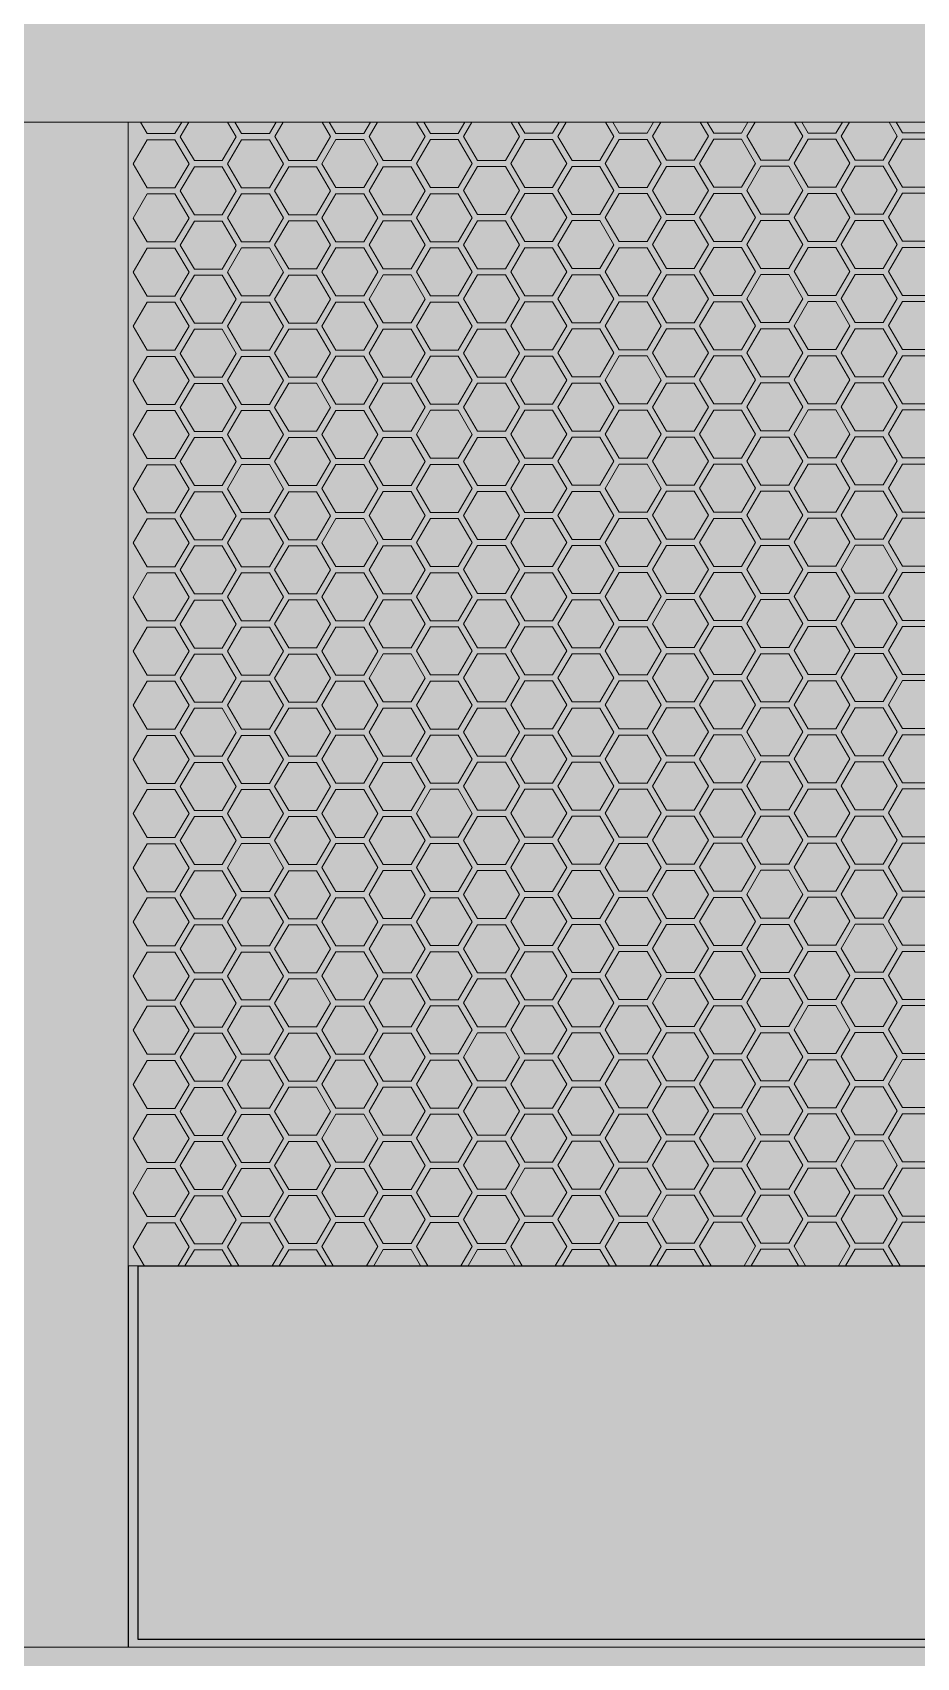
# Model space of a CAD drawing. Header units: millimetres. Extents: x 6914 to 9858, y -2771 to -210.
# Drawn here: x 9090.1 to 9204.5, y -2558.9 to -2348.7 of the extents above; entities that cross this region are included whole.
import ezdxf

# ---------------------------------------------------------------- set-up
doc = ezdxf.new("R2010")
doc.units = ezdxf.units.MM
doc.layers.get('0').update_dxf_attribs({"lineweight": 9})
doc.layers.add('Cabinet', color=7, linetype='Continuous')
for name, color, linetype, lineweight in [('Слой1', 7, 'Continuous', 9), ('тонкая', 7, 'Continuous', 13), ('Штриховка шкафов', 7, 'Continuous', 9)]:
    doc.layers.add(name, color=color, linetype=linetype, lineweight=lineweight)

# ---------------------------------------------------------------- blocks, each defined once
blk = doc.blocks.new('Из_буфера23131')
at = {"layer": 'Слой1'}
for p, q in [((-3.62, -3.11), (-1.8, 0)), ((-1.8, 0), (1.8, 0)), ((1.8, 0), (3.62, -3.11)), ((-1.8, -6.21), (-3.62, -3.11)), ((3.62, -3.11), (1.8, -6.21)), ((1.8, -6.21), (-1.8, -6.21))]:
    blk.add_line(p, q, dxfattribs=at)
blk = doc.blocks.new('Из_буфера23190')
for p, q in [((-3.62, -3.11), (-1.8, 0)), ((-1.8, 0), (1.8, 0)), ((1.8, 0), (3.62, -3.11)), ((-1.8, -6.21), (-3.62, -3.11)), ((3.62, -3.11), (1.8, -6.21)), ((1.8, -6.21), (-1.8, -6.21))]:
    blk.add_line(p, q)
blk = doc.blocks.new('edtjfgjfg')
at = {"layer": 'Cabinet', "ltscale": 10}
blk.add_hatch(color=251, dxfattribs=at).paths.add_polyline_path([(-300, 200), (300, 200), (300, 0), (-300, 0)])
blk.add_line((-218.77, 52), (-218.77, 2.66))
blk.add_lwpolyline([(-217.47, 52), (217.48, 52), (217.48, 3.66), (-217.47, 3.66)], close=True)
at = {"layer": 'Слой1'}
for p, q in [((-216.3, 198.51), (-217.17, 199.99)), ((-211.83, 199.99), (-212.7, 198.51)), ((-212.01, 198.11), (-210.91, 200)), ((-205.88, 200), (-204.78, 198.11)), ((-204.09, 198.52), (-204.95, 200)), ((-199.62, 200), (-200.48, 198.52)), ((-199.79, 198.12), (-198.7, 200)), ((-193.66, 200), (-192.56, 198.12)), ((-191.87, 198.53), (-192.73, 200)), ((-187.41, 200), (-188.27, 198.53)), ((-187.58, 198.13), (-186.49, 200)), ((-181.43, 200), (-180.34, 198.13)), ((-179.65, 198.54), (-180.51, 200)), ((-175.2, 200), (-176.05, 198.54)), ((-175.36, 198.14), (-174.28, 200)), ((-169.21, 200), (-168.13, 198.14)), ((-167.44, 198.55), (-168.29, 200)), ((-162.99, 200), (-163.84, 198.55)), ((-163.15, 198.15), (-162.07, 200)), ((-156.99, 200), (-155.91, 198.15)), ((-155.22, 198.56), (-156.06, 200)), ((-150.78, 200), (-151.62, 198.56)), ((-150.93, 198.17), (-149.86, 200)), ((-144.77, 200), (-143.69, 198.17)), ((-143, 198.57), (-143.84, 200)), ((-138.57, 200), (-139.4, 198.57)), ((-138.71, 198.18), (-137.65, 200)), ((-132.54, 200), (-131.48, 198.18)), ((-130.79, 198.58), (-131.62, 200)), ((-126.36, 200), (-127.19, 198.58)), ((-126.5, 198.19), (-125.44, 200)), ((-120.32, 200), (-119.26, 198.19)), ((-118.57, 198.59), (-119.4, 200)), ((-212.7, 198.51), (-216.3, 198.51)), ((-210.19, 195.01), (-212.01, 198.11)), ((-204.78, 198.11), (-206.59, 195.01)), ((-200.48, 198.52), (-204.09, 198.52)), ((-197.98, 195.02), (-199.79, 198.12)), ((-192.56, 198.12), (-194.38, 195.02)), ((-188.27, 198.53), (-191.87, 198.53)), ((-185.76, 195.03), (-187.58, 198.13)), ((-180.34, 198.13), (-182.16, 195.03)), ((-176.05, 198.54), (-179.65, 198.54)), ((-173.55, 195.04), (-175.36, 198.14)), ((-168.13, 198.14), (-169.94, 195.04)), ((-163.84, 198.55), (-167.44, 198.55)), ((-161.33, 195.05), (-163.15, 198.15)), ((-155.91, 198.15), (-157.73, 195.05)), ((-151.62, 198.56), (-155.22, 198.56)), ((-149.11, 195.06), (-150.93, 198.17)), ((-143.69, 198.17), (-145.51, 195.06)), ((-139.4, 198.57), (-143, 198.57)), ((-136.9, 195.07), (-138.71, 198.18)), ((-131.48, 198.18), (-133.29, 195.07)), ((-127.19, 198.58), (-130.79, 198.58)), ((-124.68, 195.08), (-126.5, 198.19)), ((-119.26, 198.19), (-121.08, 195.08)), ((-114.97, 198.59), (-118.57, 198.59)), ((-206.59, 195.01), (-210.19, 195.01)), ((-194.38, 195.02), (-197.98, 195.02)), ((-182.16, 195.03), (-185.76, 195.03)), ((-169.94, 195.04), (-173.55, 195.04)), ((-157.73, 195.05), (-161.33, 195.05)), ((-145.51, 195.06), (-149.11, 195.06)), ((-133.29, 195.07), (-136.9, 195.07)), ((-121.08, 195.08), (-124.68, 195.08)), ((-218.12, 54.48), (-216.3, 57.58)), ((-216.3, 57.58), (-212.7, 57.58)), ((-212.7, 57.58), (-210.88, 54.48)), ((-205.9, 54.49), (-204.09, 57.59)), ((-204.09, 57.59), (-200.48, 57.59)), ((-200.48, 57.59), (-198.67, 54.49)), ((-193.69, 54.5), (-191.87, 57.6)), ((-191.87, 57.6), (-188.27, 57.6)), ((-188.27, 57.6), (-186.45, 54.5)), ((-181.47, 54.51), (-179.65, 57.61)), ((-179.65, 57.61), (-176.05, 57.61)), ((-176.05, 57.61), (-174.23, 54.51)), ((-169.25, 54.52), (-167.44, 57.63)), ((-167.44, 57.63), (-163.84, 57.63)), ((-163.84, 57.63), (-162.02, 54.52)), ((-157.04, 54.53), (-155.22, 57.64)), ((-155.22, 57.64), (-151.62, 57.64)), ((-151.62, 57.64), (-149.8, 54.53)), ((-144.82, 54.54), (-143, 57.65)), ((-143, 57.65), (-139.4, 57.65)), ((-139.4, 57.65), (-137.59, 54.54)), ((-132.61, 54.55), (-130.79, 57.66)), ((-130.79, 57.66), (-127.19, 57.66)), ((-127.19, 57.66), (-125.37, 54.55)), ((-120.39, 54.56), (-118.57, 57.67)), ((-118.57, 57.67), (-114.97, 57.67)), ((-216.66, 51.99), (-218.12, 54.48)), ((-210.88, 54.48), (-212.34, 51.99)), ((-211.41, 52), (-210.19, 54.08)), ((-210.19, 54.08), (-206.59, 54.08)), ((-206.59, 54.08), (-205.37, 52)), ((-204.45, 52), (-205.9, 54.49)), ((-198.67, 54.49), (-200.12, 52)), ((-199.2, 52), (-197.98, 54.1)), ((-197.98, 54.1), (-194.38, 54.1)), ((-194.38, 54.1), (-193.15, 52)), ((-192.23, 52), (-193.69, 54.5)), ((-186.45, 54.5), (-187.91, 52)), ((-186.99, 52), (-185.76, 54.11)), ((-185.76, 54.11), (-182.16, 54.11)), ((-182.16, 54.11), (-180.93, 52)), ((-180, 52), (-181.47, 54.51)), ((-174.23, 54.51), (-175.7, 52)), ((-174.78, 52), (-173.55, 54.12)), ((-173.55, 54.12), (-169.94, 54.12)), ((-169.94, 54.12), (-168.71, 52)), ((-167.78, 52), (-169.25, 54.52)), ((-162.02, 54.52), (-163.49, 52)), ((-162.57, 52), (-161.33, 54.13)), ((-161.33, 54.13), (-157.73, 54.13)), ((-157.73, 54.13), (-156.48, 52)), ((-155.56, 52), (-157.04, 54.53)), ((-149.8, 54.53), (-151.28, 52)), ((-150.36, 52), (-149.11, 54.14)), ((-149.11, 54.14), (-145.51, 54.14)), ((-145.51, 54.14), (-144.26, 52)), ((-143.34, 52), (-144.82, 54.54)), ((-137.59, 54.54), (-139.07, 52)), ((-138.15, 52), (-136.9, 54.15)), ((-136.9, 54.15), (-133.29, 54.15)), ((-133.29, 54.15), (-132.04, 52)), ((-131.11, 52), (-132.61, 54.55)), ((-125.37, 54.55), (-126.86, 52)), ((-125.94, 52), (-124.68, 54.16)), ((-124.68, 54.16), (-121.08, 54.16)), ((-121.08, 54.16), (-119.82, 52)), ((-118.89, 52), (-120.39, 54.56))]:
    blk.add_line(p, q, dxfattribs=at)
blk.add_lwpolyline([(-218.77, 200), (218.78, 200), (218.78, 52), (-218.77, 52)], close=True, dxfattribs=at)
at = {"layer": 'тонкая'}
blk.add_line((300, 2.66), (-300, 2.66), dxfattribs=at)
blk.add_lwpolyline([(-300, 200), (300, 200), (300, 0), (-300, 0)], close=True, dxfattribs=at)
at = {"layer": 'Слой1'}
for name, p in [('Из_буфера23190', (-214.5, 197.71)), ('Из_буфера23190', (-202.28, 197.72)), ('Из_буфера23190', (-190.07, 197.73)), ('Из_буфера23190', (-177.85, 197.74)), ('Из_буфера23190', (-165.64, 197.75)), ('Из_буфера23190', (-153.42, 197.76)), ('Из_буфера23190', (-141.2, 197.77)), ('Из_буфера23190', (-128.99, 197.78)), ('Из_буфера23190', (-116.77, 197.8)), ('Из_буфера23131', (-208.39, 194.21)), ('Из_буфера23190', (-196.18, 194.22)), ('Из_буфера23190', (-183.96, 194.23)), ('Из_буфера23190', (-171.74, 194.24)), ('Из_буфера23190', (-159.53, 194.25)), ('Из_буфера23190', (-147.31, 194.27)), ('Из_буфера23190', (-135.1, 194.28)), ('Из_буфера23190', (-122.88, 194.29)), ('Из_буфера23190', (-214.5, 190.7)), ('Из_буфера23190', (-202.28, 190.71)), ('Из_буфера23190', (-190.07, 190.72)), ('Из_буфера23190', (-177.85, 190.73)), ('Из_буфера23190', (-165.64, 190.75)), ('Из_буфера23190', (-153.42, 190.76)), ('Из_буфера23190', (-141.2, 190.77)), ('Из_буфера23190', (-128.99, 190.78)), ('Из_буфера23190', (-116.77, 190.79)), ('Из_буфера23131', (-208.39, 187.2)), ('Из_буфера23190', (-196.18, 187.22)), ('Из_буфера23190', (-183.96, 187.23)), ('Из_буфера23190', (-171.74, 187.24)), ('Из_буфера23190', (-159.53, 187.25)), ('Из_буфера23190', (-147.31, 187.26)), ('Из_буфера23190', (-135.1, 187.27)), ('Из_буфера23190', (-122.88, 187.28)), ('Из_буфера23190', (-214.5, 183.7)), ('Из_буфера23190', (-202.28, 183.71)), ('Из_буфера23190', (-190.07, 183.72)), ('Из_буфера23190', (-177.85, 183.73)), ('Из_буфера23190', (-165.64, 183.74)), ('Из_буфера23190', (-153.42, 183.75)), ('Из_буфера23190', (-141.2, 183.76)), ('Из_буфера23190', (-128.99, 183.77)), ('Из_буфера23190', (-116.77, 183.78)), ('Из_буфера23131', (-208.39, 180.2)), ('Из_буфера23190', (-196.18, 180.21)), ('Из_буфера23190', (-183.96, 180.22)), ('Из_буфера23190', (-171.74, 180.23)), ('Из_буфера23190', (-159.53, 180.24)), ('Из_буфера23190', (-147.31, 180.25)), ('Из_буфера23190', (-135.1, 180.26)), ('Из_буфера23190', (-122.88, 180.27)), ('Из_буфера23190', (-214.5, 176.69)), ('Из_буфера23190', (-202.28, 176.7)), ('Из_буфера23190', (-190.07, 176.71)), ('Из_буфера23190', (-177.85, 176.72)), ('Из_буфера23190', (-165.64, 176.73)), ('Из_буфера23190', (-153.42, 176.74)), ('Из_буфера23190', (-141.2, 176.75)), ('Из_буфера23190', (-128.99, 176.77)), ('Из_буфера23190', (-116.77, 176.78)), ('Из_буфера23131', (-208.39, 173.19)), ('Из_буфера23190', (-196.18, 173.2)), ('Из_буфера23190', (-183.96, 173.21)), ('Из_буфера23190', (-171.74, 173.22)), ('Из_буфера23190', (-159.53, 173.24)), ('Из_буфера23190', (-147.31, 173.25)), ('Из_буфера23190', (-135.1, 173.26)), ('Из_буфера23190', (-122.88, 173.27)), ('Из_буфера23190', (-214.5, 169.68)), ('Из_буфера23190', (-202.28, 169.69)), ('Из_буфера23190', (-190.07, 169.71)), ('Из_буфера23190', (-177.85, 169.72)), ('Из_буфера23190', (-165.64, 169.73)), ('Из_буфера23190', (-153.42, 169.74)), ('Из_буфера23190', (-141.2, 169.75)), ('Из_буфера23190', (-128.99, 169.76)), ('Из_буфера23190', (-116.77, 169.77)), ('Из_буфера23131', (-208.39, 166.19)), ('Из_буфера23190', (-196.18, 166.2)), ('Из_буфера23190', (-183.96, 166.21)), ('Из_буфера23190', (-171.74, 166.22)), ('Из_буфера23190', (-159.53, 166.23)), ('Из_буфера23190', (-147.31, 166.24)), ('Из_буфера23190', (-135.1, 166.25)), ('Из_буфера23190', (-122.88, 166.26)), ('Из_буфера23131', (-214.5, 162.68)), ('Из_буфера23131', (-202.28, 162.69)), ('Из_буфера23131', (-190.07, 162.7)), ('Из_буфера23131', (-177.85, 162.71)), ('Из_буфера23131', (-165.64, 162.72)), ('Из_буфера23131', (-153.42, 162.73)), ('Из_буфера23131', (-141.2, 162.74)), ('Из_буфера23131', (-128.99, 162.75)), ('Из_буфера23131', (-116.77, 162.76)), ('Из_буфера23131', (-208.39, 159.18)), ('Из_буфера23131', (-196.18, 159.19)), ('Из_буфера23131', (-183.96, 159.2)), ('Из_буфера23131', (-171.74, 159.21)), ('Из_буфера23131', (-159.53, 159.22)), ('Из_буфера23131', (-147.31, 159.23)), ('Из_буфера23131', (-135.1, 159.24)), ('Из_буфера23131', (-122.88, 159.26)), ('Из_буфера23131', (-214.5, 155.67)), ('Из_буфера23131', (-202.28, 155.68)), ('Из_буфера23131', (-190.07, 155.69)), ('Из_буфера23131', (-177.85, 155.7)), ('Из_буфера23131', (-165.64, 155.71)), ('Из_буфера23131', (-153.42, 155.72)), ('Из_буфера23131', (-141.2, 155.74)), ('Из_буфера23131', (-128.99, 155.75)), ('Из_буфера23131', (-116.77, 155.76)), ('Из_буфера23131', (-208.39, 152.17)), ('Из_буфера23131', (-196.18, 152.18)), ('Из_буфера23131', (-183.96, 152.19)), ('Из_буфера23131', (-171.74, 152.21)), ('Из_буфера23131', (-159.53, 152.22)), ('Из_буфера23131', (-147.31, 152.23)), ('Из_буфера23131', (-135.1, 152.24)), ('Из_буфера23131', (-122.88, 152.25)), ('Из_буфера23131', (-214.5, 148.66)), ('Из_буфера23131', (-202.28, 148.68)), ('Из_буфера23131', (-190.07, 148.69)), ('Из_буфера23131', (-177.85, 148.7)), ('Из_буфера23131', (-165.64, 148.71)), ('Из_буфера23131', (-153.42, 148.72)), ('Из_буфера23131', (-141.2, 148.73)), ('Из_буфера23131', (-128.99, 148.74)), ('Из_буфера23131', (-116.77, 148.75)), ('Из_буфера23131', (-208.39, 145.17)), ('Из_буфера23131', (-196.18, 145.18)), ('Из_буфера23131', (-183.96, 145.19)), ('Из_буфера23131', (-171.74, 145.2)), ('Из_буфера23131', (-159.53, 145.21)), ('Из_буфера23131', (-147.31, 145.22)), ('Из_буфера23131', (-135.1, 145.23)), ('Из_буфера23131', (-122.88, 145.24)), ('Из_буфера23131', (-214.5, 141.66)), ('Из_буфера23131', (-202.28, 141.67)), ('Из_буфера23131', (-190.07, 141.68)), ('Из_буфера23131', (-177.85, 141.69)), ('Из_буфера23131', (-165.64, 141.7)), ('Из_буфера23131', (-153.42, 141.71)), ('Из_буфера23131', (-141.2, 141.72)), ('Из_буфера23131', (-128.99, 141.73)), ('Из_буфера23131', (-116.77, 141.74)), ('Из_буфера23131', (-208.39, 138.16)), ('Из_буфера23131', (-196.18, 138.17)), ('Из_буфера23131', (-183.96, 138.18)), ('Из_буфера23131', (-171.74, 138.19)), ('Из_буфера23131', (-159.53, 138.2)), ('Из_буфера23131', (-147.31, 138.21)), ('Из_буфера23131', (-135.1, 138.23)), ('Из_буфера23131', (-122.88, 138.24)), ('Из_буфера23131', (-214.5, 134.65)), ('Из_буфера23131', (-202.28, 134.66)), ('Из_буфера23131', (-190.07, 134.67)), ('Из_буфера23131', (-177.85, 134.68)), ('Из_буфера23131', (-165.64, 134.7)), ('Из_буфера23131', (-153.42, 134.71)), ('Из_буфера23131', (-141.2, 134.72)), ('Из_буфера23131', (-128.99, 134.73)), ('Из_буфера23131', (-116.77, 134.74)), ('Из_буфера23131', (-208.39, 131.15)), ('Из_буфера23131', (-196.18, 131.16)), ('Из_буфера23131', (-183.96, 131.18)), ('Из_буфера23131', (-171.74, 131.19)), ('Из_буфера23131', (-159.53, 131.2)), ('Из_буфера23131', (-147.31, 131.21)), ('Из_буфера23131', (-135.1, 131.22)), ('Из_буфера23131', (-122.88, 131.23)), ('Из_буфера23131', (-214.5, 127.65)), ('Из_буфера23131', (-202.28, 127.66)), ('Из_буфера23131', (-190.07, 127.67)), ('Из_буфера23131', (-177.85, 127.68)), ('Из_буфера23131', (-165.64, 127.69)), ('Из_буфера23131', (-153.42, 127.7)), ('Из_буфера23131', (-141.2, 127.71)), ('Из_буфера23131', (-128.99, 127.72)), ('Из_буфера23131', (-116.77, 127.73)), ('Из_буфера23131', (-208.39, 124.15)), ('Из_буфера23131', (-196.18, 124.16)), ('Из_буфера23131', (-183.96, 124.17)), ('Из_буфера23131', (-171.74, 124.18)), ('Из_буфера23131', (-159.53, 124.19)), ('Из_буфера23131', (-147.31, 124.2)), ('Из_буфера23131', (-135.1, 124.21)), ('Из_буфера23131', (-122.88, 124.22)), ('Из_буфера23131', (-214.5, 120.64)), ('Из_буфера23131', (-202.28, 120.65)), ('Из_буфера23131', (-190.07, 120.66)), ('Из_буфера23131', (-177.85, 120.67)), ('Из_буфера23131', (-165.64, 120.68)), ('Из_буфера23131', (-153.42, 120.69)), ('Из_буфера23131', (-141.2, 120.7)), ('Из_буфера23131', (-128.99, 120.71)), ('Из_буфера23131', (-116.77, 120.73)), ('Из_буфера23131', (-208.39, 117.14)), ('Из_буфера23131', (-196.18, 117.15)), ('Из_буфера23131', (-183.96, 117.16)), ('Из_буфера23131', (-171.74, 117.17)), ('Из_буфера23131', (-159.53, 117.18)), ('Из_буфера23131', (-147.31, 117.2)), ('Из_буфера23131', (-135.1, 117.21)), ('Из_буфера23131', (-122.88, 117.22)), ('Из_буфера23131', (-214.5, 113.63)), ('Из_буфера23131', (-202.28, 113.64)), ('Из_буфера23131', (-190.07, 113.65)), ('Из_буфера23131', (-177.85, 113.67)), ('Из_буфера23131', (-165.64, 113.68)), ('Из_буфера23131', (-153.42, 113.69)), ('Из_буфера23131', (-141.2, 113.7)), ('Из_буфера23131', (-128.99, 113.71)), ('Из_буфера23131', (-116.77, 113.72)), ('Из_буфера23131', (-208.39, 110.14)), ('Из_буфера23131', (-196.18, 110.15)), ('Из_буфера23131', (-183.96, 110.16)), ('Из_буфера23131', (-171.74, 110.17)), ('Из_буфера23131', (-159.53, 110.18)), ('Из_буфера23131', (-147.31, 110.19)), ('Из_буфера23131', (-135.1, 110.2)), ('Из_буфера23131', (-122.88, 110.21)), ('Из_буфера23131', (-214.5, 106.63)), ('Из_буфера23131', (-202.28, 106.64)), ('Из_буфера23131', (-190.07, 106.65)), ('Из_буфера23131', (-177.85, 106.66)), ('Из_буфера23131', (-165.64, 106.67)), ('Из_буфера23131', (-153.42, 106.68)), ('Из_буфера23131', (-141.2, 106.69)), ('Из_буфера23131', (-128.99, 106.7)), ('Из_буфера23131', (-116.77, 106.71)), ('Из_буфера23131', (-208.39, 103.13)), ('Из_буфера23131', (-196.18, 103.14)), ('Из_буфера23131', (-183.96, 103.15)), ('Из_буфера23131', (-171.74, 103.16)), ('Из_буфера23131', (-159.53, 103.17)), ('Из_буфера23131', (-147.31, 103.18)), ('Из_буфера23131', (-135.1, 103.19)), ('Из_буфера23131', (-122.88, 103.2)), ('Из_буфера23131', (-214.5, 99.62)), ('Из_буфера23131', (-202.28, 99.63)), ('Из_буфера23131', (-190.07, 99.64)), ('Из_буфера23131', (-177.85, 99.65)), ('Из_буфера23131', (-165.64, 99.66)), ('Из_буфера23131', (-153.42, 99.67)), ('Из_буфера23131', (-141.2, 99.68)), ('Из_буфера23131', (-128.99, 99.7)), ('Из_буфера23131', (-116.77, 99.71)), ('Из_буфера23131', (-208.39, 96.12)), ('Из_буфера23131', (-196.18, 96.13)), ('Из_буфера23131', (-183.96, 96.14)), ('Из_буфера23131', (-171.74, 96.15)), ('Из_буфера23131', (-159.53, 96.17)), ('Из_буфера23131', (-147.31, 96.18)), ('Из_буфера23131', (-135.1, 96.19)), ('Из_буфера23131', (-122.88, 96.2)), ('Из_буфера23131', (-214.5, 92.61)), ('Из_буфера23131', (-202.28, 92.62)), ('Из_буфера23131', (-190.07, 92.64)), ('Из_буфера23131', (-177.85, 92.65)), ('Из_буфера23131', (-165.64, 92.66)), ('Из_буфера23131', (-153.42, 92.67)), ('Из_буфера23131', (-141.2, 92.68)), ('Из_буфера23131', (-128.99, 92.69)), ('Из_буфера23131', (-116.77, 92.7)), ('Из_буфера23131', (-208.39, 89.12)), ('Из_буфера23131', (-196.18, 89.13)), ('Из_буфера23131', (-183.96, 89.14)), ('Из_буфера23131', (-171.74, 89.15)), ('Из_буфера23131', (-159.53, 89.16)), ('Из_буфера23131', (-147.31, 89.17)), ('Из_буфера23131', (-135.1, 89.18)), ('Из_буфера23131', (-122.88, 89.19)), ('Из_буфера23131', (-214.5, 85.61)), ('Из_буфера23131', (-202.28, 85.62)), ('Из_буфера23131', (-190.07, 85.63)), ('Из_буфера23131', (-177.85, 85.64)), ('Из_буфера23131', (-165.64, 85.65)), ('Из_буфера23131', (-153.42, 85.66)), ('Из_буфера23131', (-141.2, 85.67)), ('Из_буфера23131', (-128.99, 85.68)), ('Из_буфера23131', (-116.77, 85.69)), ('Из_буфера23131', (-208.39, 82.11)), ('Из_буфера23131', (-196.18, 82.12)), ('Из_буфера23131', (-183.96, 82.13)), ('Из_буфера23131', (-171.74, 82.14)), ('Из_буфера23131', (-159.53, 82.15)), ('Из_буфера23131', (-147.31, 82.16)), ('Из_буфера23131', (-135.1, 82.17)), ('Из_буфера23131', (-122.88, 82.19)), ('Из_буфера23131', (-214.5, 78.6)), ('Из_буфера23131', (-202.28, 78.61)), ('Из_буфера23131', (-190.07, 78.62)), ('Из_буфера23131', (-177.85, 78.63)), ('Из_буфера23131', (-165.64, 78.64)), ('Из_буфера23131', (-153.42, 78.66)), ('Из_буфера23131', (-141.2, 78.67)), ('Из_буфера23131', (-128.99, 78.68)), ('Из_буфера23131', (-116.77, 78.69)), ('Из_буфера23131', (-208.39, 75.1)), ('Из_буфера23131', (-196.18, 75.11)), ('Из_буфера23131', (-183.96, 75.13)), ('Из_буфера23131', (-171.74, 75.14)), ('Из_буфера23131', (-159.53, 75.15)), ('Из_буфера23131', (-147.31, 75.16)), ('Из_буфера23131', (-135.1, 75.17)), ('Из_буфера23131', (-122.88, 75.18)), ('Из_буфера23131', (-214.5, 71.59)), ('Из_буфера23131', (-202.28, 71.61)), ('Из_буфера23131', (-190.07, 71.62)), ('Из_буфера23131', (-177.85, 71.63)), ('Из_буфера23131', (-165.64, 71.64)), ('Из_буфера23131', (-153.42, 71.65)), ('Из_буфера23131', (-141.2, 71.66)), ('Из_буфера23131', (-128.99, 71.67)), ('Из_буфера23131', (-116.77, 71.68)), ('Из_буфера23131', (-208.39, 68.1)), ('Из_буфера23131', (-196.18, 68.11)), ('Из_буфера23131', (-183.96, 68.12)), ('Из_буфера23131', (-171.74, 68.13)), ('Из_буфера23131', (-159.53, 68.14)), ('Из_буфера23131', (-147.31, 68.15)), ('Из_буфера23131', (-135.1, 68.16)), ('Из_буфера23131', (-122.88, 68.17)), ('Из_буфера23131', (-214.5, 64.59)), ('Из_буфера23131', (-202.28, 64.6)), ('Из_буфера23131', (-190.07, 64.61)), ('Из_буфера23131', (-177.85, 64.62)), ('Из_буфера23131', (-165.64, 64.63)), ('Из_буфера23131', (-153.42, 64.64)), ('Из_буфера23131', (-141.2, 64.65)), ('Из_буфера23131', (-128.99, 64.66)), ('Из_буфера23131', (-116.77, 64.67)), ('Из_буфера23131', (-208.39, 61.09)), ('Из_буфера23131', (-196.18, 61.1)), ('Из_буфера23131', (-183.96, 61.11)), ('Из_буфера23131', (-171.74, 61.12)), ('Из_буфера23131', (-159.53, 61.13)), ('Из_буфера23131', (-147.31, 61.14)), ('Из_буфера23131', (-135.1, 61.16)), ('Из_буфера23131', (-122.88, 61.17))]:
    blk.add_blockref(name, p, dxfattribs=at)
blk = doc.blocks.new('Из_буфера7504')
at = {"layer": 'Штриховка шкафов', "true_color": 0xc5c7c4}
blk.add_hatch(color=9, dxfattribs=at).paths.add_polyline_path([(-300, 2000), (300, 2000), (300, 0), (-300, 0)])
at = {"ltscale": 100}
blk.add_lwpolyline([(-300, 2000), (300, 2000), (300, 0), (-300, 0)], close=True, dxfattribs=at)

msp = doc.modelspace()

# ---------------------------------------------------------------- block references
msp.add_blockref('Из_буфера7504', (9321.23, -2360.26))
at = {"layer": 'Cabinet', "ltscale": 10}
msp.add_blockref('edtjfgjfg', (9321.23, -2560.26), dxfattribs=at)

doc.saveas('drawing.dxf')
